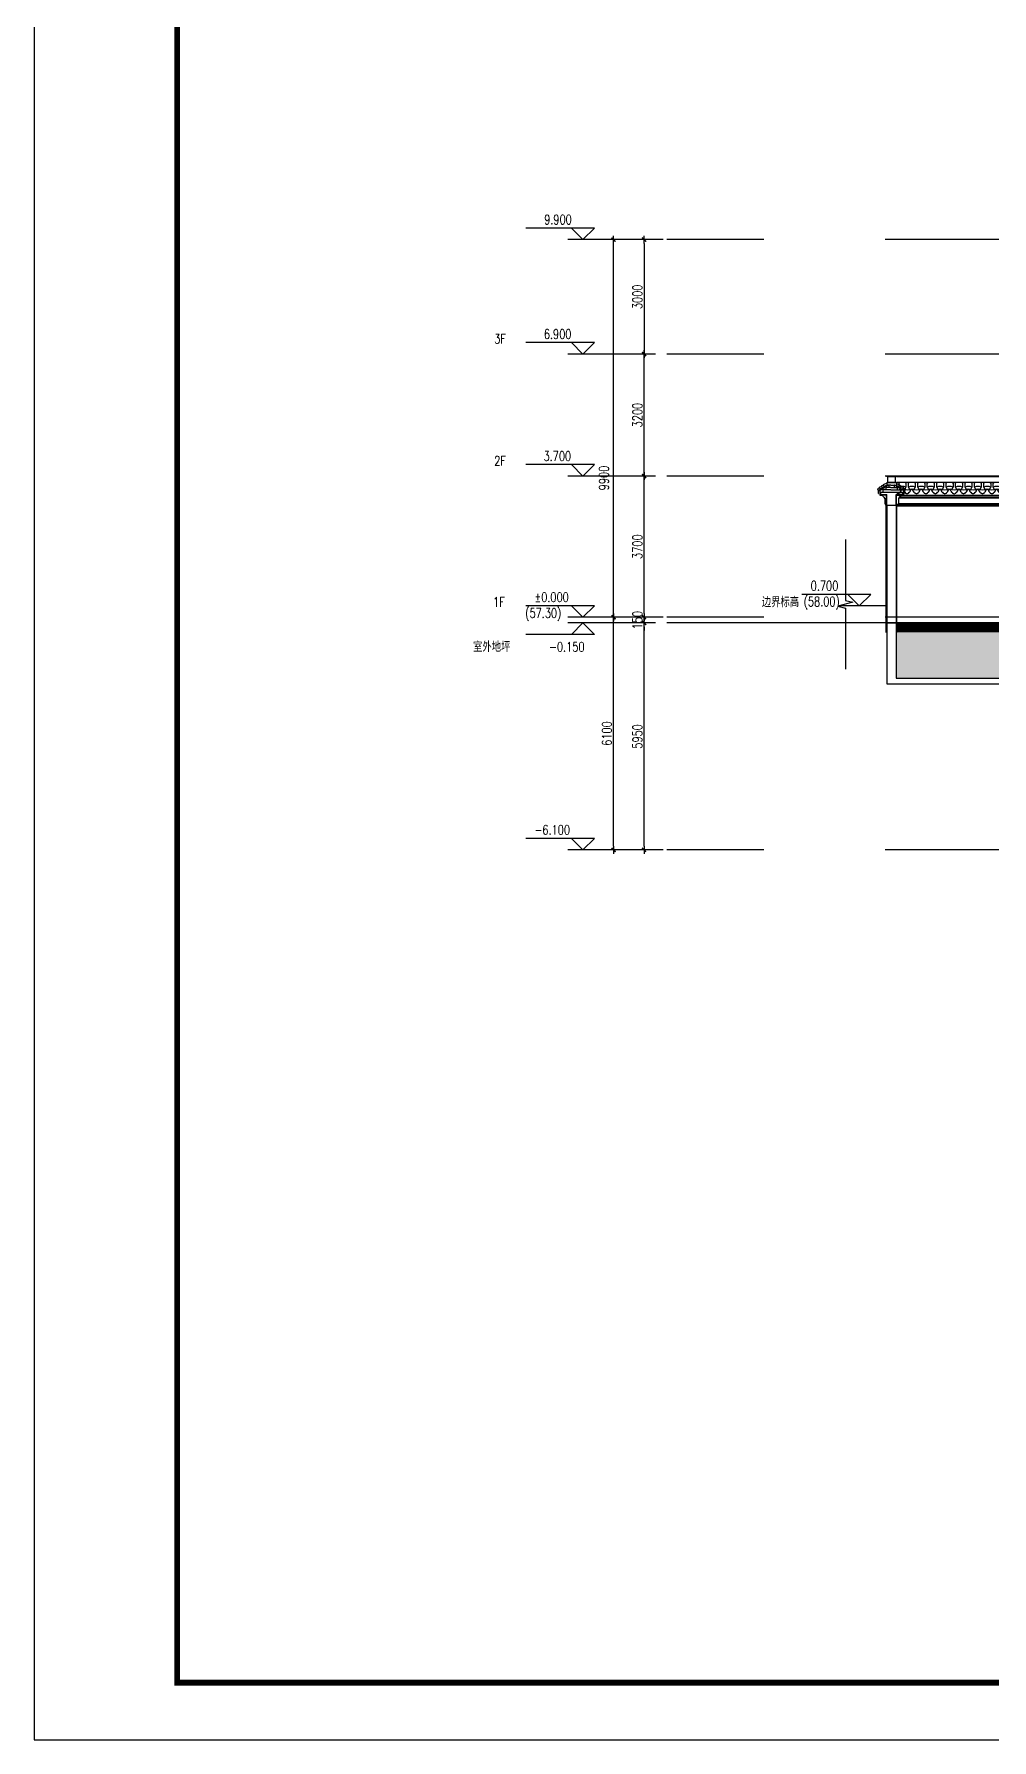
# Model space of a CAD drawing. Extents: x 296441 to 853063, y 459050 to 1117990.
# Drawn here: x 575754 to 600846, y 1024173 to 1068892 of the extents above; entities that cross this region are included whole.
import ezdxf
from ezdxf.enums import TextEntityAlignment as Align
from ezdxf.xclip import XClip

# ---------------------------------------------------------------- set-up
doc = ezdxf.new("R2010")
doc.units = 0
doc.header["$LTSCALE"] = 1000
doc.header["$XCLIPFRAME"] = 0
doc.linetypes.add('CENTER2', pattern=[28.575, 19.05, -3.175, 3.175, -3.175])
for name, color, linetype in [('1-1poumian-16-20$0$ZT1_Dim---标注---PM、LM、DY、JD', 252, 'Continuous'), ('A-ANNO-LEVL', 3, 'Continuous'), ('A-ANNO-LEVL-TEXT-3', 7, 'Continuous'), ('A-ANNO-SYMB-BUBL', 74, 'Continuous'), ('A-ANNO-TEXT', 33, 'Continuous'), ('A-ELEV-HEVY', 2, 'Continuous'), ('A-ELEV-MEDM', 4, 'Continuous'), ('A-ELEV-THIN', 144, 'Continuous'), ('A-SECT-FNSH', 6, 'Continuous'), ('A-SECT-STONE', 42, 'Continuous'), ('A-SECT-STRU', 30, 'Continuous'), ('A-WALL', 1, 'Continuous'), ('B-ELEV-N-RF3$0$A-ELEV-MEDM', 4, 'Continuous'), ('G-GRID', 8, 'CENTER2'), ('G-GRID-DIMS', 3, 'Continuous'), ('mt2-E$0$A-ELEV-OTLN', 1, 'Continuous'), ('ZT1_通用--图框---PM、LM、DY、JD', 150, 'Continuous')]:
    doc.layers.add(name, color=color, linetype=linetype)
doc.styles.add('GOA_01_thin_0.75', font='romans.shx', dxfattribs={"width": 0.75, "bigfont": 'hzdx.shx'})
doc.styles.add('ZT_图框1', font='ROMANS', dxfattribs={"width": 0.8, "bigfont": 'CHINESE'})
doc.dimstyles.new('GOA_DIMN100', dxfattribs={"dimscale": 100, "dimtxt": 2.5, "dimasz": 1, "dimexe": 1.5, "dimexo": 3, "dimgap": 0.5, "dimtad": 1, "dimdec": 0, "dimrnd": 1, "dimzin": 0, "dimdsep": 46, "dimtxsty": 'GOA_01_thin_0.75', "dimblk": 'YQTICK', "dimcen": 0, "dimclrt": 7, "dimadec": 1, "dimazin": 0, "dimtfac": 1, "dimtdec": 4, "dimtix": 1, "dimtmove": 2, "dimatfit": 2, "dimfxl": 0, "dimtolj": 1, "dimtzin": 0, "dimarcsym": 0})

# ---------------------------------------------------------------- blocks, each defined once
blk = doc.blocks.new('YQTICK')
blk.add_line((-1, 0), (1, 0))
at = {"const_width": 0.4}
blk.add_lwpolyline([(0.53, 0.53), (-0.53, -0.53)], dxfattribs=at)
blk = doc.blocks.new('*D1458')
at = {"layer": 'Defpoints', "color": 0, "transparency": 16777216}
for p in [(591733, 1057305), (592333, 1057305, 0), (592333, 1053605, 0)]:
    blk.add_point(p, dxfattribs=at)
at = {"layer": 'G-GRID-DIMS', "color": 0, "lineweight": -2, "transparency": 16777216}
for p, q in [((592033, 1057305), (591583, 1057305)), ((591733, 1053705), (591733, 1057205)), ((592033, 1053605), (591583, 1053605))]:
    blk.add_line(p, q, dxfattribs=at)
at = {"layer": 'G-GRID-DIMS', "color": 0, "lineweight": -2, "transparency": 16777216, "xscale": 100, "yscale": 100, "zscale": 100}
for p, rotation in [((591733, 1057305), 90), ((591733, 1053605), 270)]:
    blk.add_blockref('YQTICK', p, dxfattribs=dict(at, rotation=rotation))
at = {"layer": 'G-GRID-DIMS', "color": 7, "transparency": 16777216, "insert": (591558, 1055455), "char_height": 250, "attachment_point": 5, "rotation": 90, "style": 'GOA_01_thin_0.75'}
blk.add_mtext('\\A1;3700', dxfattribs=at)
blk = doc.blocks.new('*D1459')
at = {"layer": 'Defpoints', "color": 0, "transparency": 16777216}
for p in [(591733, 1060505), (592333, 1060505, 0), (592333, 1057305, 0)]:
    blk.add_point(p, dxfattribs=at)
at = {"layer": 'G-GRID-DIMS', "color": 0, "lineweight": -2, "transparency": 16777216}
for p, q in [((592033, 1060505), (591583, 1060505)), ((591733, 1057405), (591733, 1060405)), ((592033, 1057305), (591583, 1057305))]:
    blk.add_line(p, q, dxfattribs=at)
at = {"layer": 'G-GRID-DIMS', "color": 0, "lineweight": -2, "transparency": 16777216, "xscale": 100, "yscale": 100, "zscale": 100}
for p, rotation in [((591733, 1060505), 90), ((591733, 1057305), 270)]:
    blk.add_blockref('YQTICK', p, dxfattribs=dict(at, rotation=rotation))
at = {"layer": 'G-GRID-DIMS', "color": 7, "transparency": 16777216, "insert": (591558, 1058905), "char_height": 250, "attachment_point": 5, "rotation": 90, "style": 'GOA_01_thin_0.75'}
blk.add_mtext('\\A1;3200', dxfattribs=at)
blk = doc.blocks.new('*D1460')
at = {"layer": 'Defpoints', "color": 0, "transparency": 16777216}
for p in [(590933, 1063505), (592533, 1063505), (592533, 1053605)]:
    blk.add_point(p, dxfattribs=at)
at = {"layer": 'G-GRID-DIMS', "color": 0, "lineweight": -2, "transparency": 16777216}
for p, q in [((592233, 1063505), (590783, 1063505)), ((590933, 1053705), (590933, 1063405)), ((592233, 1053605), (590783, 1053605))]:
    blk.add_line(p, q, dxfattribs=at)
at = {"layer": 'G-GRID-DIMS', "color": 0, "lineweight": -2, "transparency": 16777216, "xscale": 100, "yscale": 100, "zscale": 100}
for p, rotation in [((590933, 1063505), 90), ((590933, 1053605), 270)]:
    blk.add_blockref('YQTICK', p, dxfattribs=dict(at, rotation=rotation))
at = {"layer": 'G-GRID-DIMS', "color": 7, "transparency": 16777216, "insert": (590683, 1057255), "char_height": 250, "attachment_point": 5, "rotation": 90, "style": 'GOA_01_thin_0.75'}
blk.add_mtext('\\A1;9900', dxfattribs=at)
blk = doc.blocks.new('bz1')
at = {"layer": 'A-ANNO-LEVL'}
for p, q in [((300, 300), (-1500, 300)), ((0, 0), (-300, 300)), ((0, 0), (300, 300))]:
    blk.add_line(p, q, dxfattribs=at)
blk = doc.blocks.new('*D1461')
at = {"layer": 'Defpoints', "color": 0, "transparency": 16777216}
for p in [(590933, 1053605), (592533, 1053605, 0), (592533, 1047505, 0)]:
    blk.add_point(p, dxfattribs=at)
at = {"layer": 'G-GRID-DIMS', "color": 0, "lineweight": -2, "transparency": 16777216}
for p, q in [((592233, 1053605), (590783, 1053605)), ((590933, 1047605), (590933, 1053505)), ((592233, 1047505), (590783, 1047505))]:
    blk.add_line(p, q, dxfattribs=at)
at = {"layer": 'G-GRID-DIMS', "color": 0, "lineweight": -2, "transparency": 16777216, "xscale": 100, "yscale": 100, "zscale": 100}
for p, rotation in [((590933, 1053605), 90), ((590933, 1047505), 270)]:
    blk.add_blockref('YQTICK', p, dxfattribs=dict(at, rotation=rotation))
at = {"layer": 'G-GRID-DIMS', "color": 7, "transparency": 16777216, "insert": (590758, 1050555), "char_height": 250, "attachment_point": 5, "rotation": 90, "style": 'GOA_01_thin_0.75'}
blk.add_mtext('\\A1;6100', dxfattribs=at)
blk = doc.blocks.new('*D1462')
at = {"layer": 'Defpoints', "color": 0, "transparency": 16777216}
for p in [(592333, 1063505, 0), (591733, 1060505), (592333, 1060505, 0)]:
    blk.add_point(p, dxfattribs=at)
at = {"layer": 'G-GRID-DIMS', "color": 0, "lineweight": -2, "transparency": 16777216}
for p, q in [((592033, 1063505), (591583, 1063505)), ((591733, 1063405), (591733, 1060605)), ((592033, 1060505), (591583, 1060505))]:
    blk.add_line(p, q, dxfattribs=at)
at = {"layer": 'G-GRID-DIMS', "color": 0, "lineweight": -2, "transparency": 16777216, "xscale": 100, "yscale": 100, "zscale": 100}
for p, rotation in [((591733, 1063505), 90), ((591733, 1060505), 270)]:
    blk.add_blockref('YQTICK', p, dxfattribs=dict(at, rotation=rotation))
at = {"layer": 'G-GRID-DIMS', "color": 7, "transparency": 16777216, "insert": (591558, 1062005), "char_height": 250, "attachment_point": 5, "rotation": 90, "style": 'GOA_01_thin_0.75'}
blk.add_mtext('\\A1;3000', dxfattribs=at)
blk = doc.blocks.new('B-ELEV-N-RF3$0$ghsdffgsdlkgsdgsdf')
at = {"layer": 'B-ELEV-N-RF3$0$A-ELEV-MEDM', "color": 0}
blk.add_lwpolyline([(0, 0, -0.408684), (18, 18, 0.371092), (55, 48, 0.424354), (83, 78, 0.213335), (108, 128, -0.244572), (-108, 128, 0.213335), (-83, 78, 0.424354), (-55, 48, 0.371092), (-18, 18, -0.408684), (0, 0)], format="xyb", dxfattribs=at)
blk = doc.blocks.new('cdgf')
at = {"layer": 'A-ELEV-THIN'}
for points in [[(-12864, 162), (-12864, 273, -0.2), (-12684, 273), (-12684, 162)], [(-12836, 95, -0.2), (-12712, 95), (-12684, 162, 0.2), (-12864, 162), (-12836, 95)], [(-12617, 162), (-12617, 273, -0.2), (-12437, 273), (-12437, 162)], [(-12590, 95, -0.2), (-12465, 95), (-12437, 162, 0.2), (-12617, 162), (-12590, 95)], [(-12370, 162), (-12370, 273, -0.2), (-12190, 273), (-12190, 162)], [(-12343, 95, -0.2), (-12218, 95), (-12190, 162, 0.2), (-12370, 162), (-12343, 95)], [(-12123, 162), (-12123, 273, -0.2), (-11943, 273), (-11943, 162)], [(-12096, 95, -0.2), (-11971, 95), (-11943, 162, 0.2), (-12123, 162), (-12096, 95)], [(-11876, 162), (-11876, 273, -0.2), (-11696, 273), (-11696, 162)], [(-11849, 95, -0.2), (-11724, 95), (-11696, 162, 0.2), (-11876, 162), (-11849, 95)], [(-11629, 162), (-11629, 273, -0.2), (-11449, 273), (-11449, 162)], [(-11602, 95, -0.2), (-11477, 95), (-11449, 162, 0.2), (-11629, 162), (-11602, 95)], [(-11382, 162), (-11382, 273, -0.2), (-11202, 273), (-11202, 162)], [(-11355, 95, -0.2), (-11230, 95), (-11202, 162, 0.2), (-11382, 162), (-11355, 95)], [(-11136, 162), (-11136, 273, -0.2), (-10956, 273), (-10956, 162)], [(-11108, 95, -0.2), (-10983, 95), (-10956, 162, 0.2), (-11136, 162), (-11108, 95)], [(-10889, 162), (-10889, 273, -0.2), (-10709, 273), (-10709, 162)], [(-10861, 95, -0.2), (-10736, 95), (-10709, 162, 0.2), (-10889, 162), (-10861, 95)], [(-10642, 162), (-10642, 273, -0.2), (-10462, 273), (-10462, 162)], [(-10614, 95, -0.2), (-10489, 95), (-10462, 162, 0.2), (-10642, 162), (-10614, 95)], [(-10395, 162), (-10395, 273, -0.2), (-10215, 273), (-10215, 162)], [(-10367, 95, -0.2), (-10242, 95), (-10215, 162, 0.2), (-10395, 162), (-10367, 95)], [(-10148, 162), (-10148, 273, -0.2), (-9968, 273), (-9968, 162)], [(-10120, 95, -0.2), (-9995, 95), (-9968, 162, 0.2), (-10148, 162), (-10120, 95)], [(-9901, 162), (-9901, 273, -0.2), (-9721, 273), (-9721, 162)], [(-9873, 95, -0.2), (-9748, 95), (-9721, 162, 0.2), (-9901, 162), (-9873, 95)], [(-9654, 162), (-9654, 273, -0.2), (-9474, 273), (-9474, 162)], [(-9626, 95, -0.2), (-9502, 95), (-9474, 162, 0.2), (-9654, 162), (-9626, 95)], [(-9407, 162), (-9407, 273, -0.2), (-9227, 273), (-9227, 162)], [(-9379, 95, -0.2), (-9255, 95), (-9227, 162, 0.2), (-9407, 162), (-9379, 95)], [(-9160, 162), (-9160, 273, -0.2), (-8980, 273), (-8980, 162)], [(-9132, 95, -0.2), (-9008, 95), (-8980, 162, 0.2), (-9160, 162), (-9132, 95)], [(-8913, 162), (-8913, 273, -0.2), (-8733, 273), (-8733, 162)], [(-8885, 95, -0.2), (-8761, 95), (-8733, 162, 0.2), (-8913, 162), (-8885, 95)], [(-8666, 162), (-8666, 273, -0.2), (-8486, 273), (-8486, 162)], [(-8638, 95, -0.2), (-8514, 95), (-8486, 162, 0.2), (-8666, 162), (-8638, 95)], [(-8419, 162), (-8419, 273, -0.2), (-8239, 273), (-8239, 162)], [(-8391, 95, -0.2), (-8267, 95), (-8239, 162, 0.2), (-8419, 162), (-8391, 95)], [(-8172, 162), (-8172, 273, -0.2), (-7992, 273), (-7992, 162)], [(-8144, 95, -0.2), (-8020, 95), (-7992, 162, 0.2), (-8172, 162), (-8144, 95)], [(-7925, 162), (-7925, 273, -0.2), (-7745, 273), (-7745, 162)], [(-7898, 95, -0.2), (-7773, 95), (-7745, 162, 0.2), (-7925, 162), (-7898, 95)], [(-7678, 162), (-7678, 273, -0.2), (-7498, 273), (-7498, 162)], [(-7651, 95, -0.2), (-7526, 95), (-7498, 162, 0.2), (-7678, 162), (-7651, 95)], [(-7431, 162), (-7431, 273, -0.2), (-7251, 273), (-7251, 162)], [(-7404, 95, -0.2), (-7279, 95), (-7251, 162, 0.2), (-7431, 162), (-7404, 95)], [(-7184, 162), (-7184, 273, -0.2), (-7004, 273), (-7004, 162)], [(-7157, 95, -0.2), (-7032, 95), (-7004, 162, 0.2), (-7184, 162), (-7157, 95)], [(-6937, 162), (-6937, 273, -0.2), (-6757, 273), (-6757, 162)], [(-6910, 95, -0.2), (-6785, 95), (-6757, 162, 0.2), (-6937, 162), (-6910, 95)], [(-6690, 162), (-6690, 273, -0.2), (-6510, 273), (-6510, 162)], [(-6663, 95, -0.2), (-6538, 95), (-6510, 162, 0.2), (-6690, 162), (-6663, 95)], [(-6444, 162), (-6444, 273, -0.2), (-6264, 273), (-6264, 162)], [(-6416, 95, -0.2), (-6291, 95), (-6264, 162, 0.2), (-6444, 162), (-6416, 95)], [(-6197, 162), (-6197, 273, -0.2), (-6017, 273), (-6017, 162)], [(-6169, 95, -0.2), (-6044, 95), (-6017, 162, 0.2), (-6197, 162), (-6169, 95)], [(-5950, 162), (-5950, 273, -0.2), (-5770, 273), (-5770, 162)], [(-5922, 95, -0.2), (-5797, 95), (-5770, 162, 0.2), (-5950, 162), (-5922, 95)], [(-5703, 162), (-5703, 273, -0.2), (-5523, 273), (-5523, 162)], [(-5675, 95, -0.2), (-5550, 95), (-5523, 162, 0.2), (-5703, 162), (-5675, 95)], [(-5456, 162), (-5456, 273, -0.2), (-5276, 273), (-5276, 162)], [(-5428, 95, -0.2), (-5303, 95), (-5276, 162, 0.2), (-5456, 162), (-5428, 95)], [(-5209, 162), (-5209, 273, -0.2), (-5029, 273), (-5029, 162)], [(-5181, 95, -0.2), (-5056, 95), (-5029, 162, 0.2), (-5209, 162), (-5181, 95)], [(-4962, 162), (-4962, 273, -0.2), (-4782, 273), (-4782, 162)], [(-4934, 95, -0.2), (-4810, 95), (-4782, 162, 0.2), (-4962, 162), (-4934, 95)], [(-4715, 162), (-4715, 273, -0.2), (-4535, 273), (-4535, 162)], [(-4687, 95, -0.2), (-4563, 95), (-4535, 162, 0.2), (-4715, 162), (-4687, 95)], [(-4468, 162), (-4468, 273, -0.2), (-4288, 273), (-4288, 162)], [(-4440, 95, -0.2), (-4316, 95), (-4288, 162, 0.2), (-4468, 162), (-4440, 95)], [(-4221, 162), (-4221, 273, -0.2), (-4041, 273), (-4041, 162)], [(-4193, 95, -0.2), (-4069, 95), (-4041, 162, 0.2), (-4221, 162), (-4193, 95)], [(-3974, 162), (-3974, 273, -0.2), (-3794, 273), (-3794, 162)], [(-3946, 95, -0.2), (-3822, 95), (-3794, 162, 0.2), (-3974, 162), (-3946, 95)], [(-3727, 162), (-3727, 273, -0.2), (-3547, 273), (-3547, 162)], [(-3699, 95, -0.2), (-3575, 95), (-3547, 162, 0.2), (-3727, 162), (-3699, 95)], [(-3480, 162), (-3480, 273, -0.2), (-3300, 273), (-3300, 162)], [(-3452, 95, -0.2), (-3328, 95), (-3300, 162, 0.2), (-3480, 162), (-3452, 95)], [(-3233, 162), (-3233, 273, -0.2), (-3053, 273), (-3053, 162)], [(-3206, 95, -0.2), (-3081, 95), (-3053, 162, 0.2), (-3233, 162), (-3206, 95)], [(-2986, 162), (-2986, 273, -0.2), (-2806, 273), (-2806, 162)], [(-2959, 95, -0.2), (-2834, 95), (-2806, 162, 0.2), (-2986, 162), (-2959, 95)], [(-2739, 162), (-2739, 273, -0.2), (-2559, 273), (-2559, 162)], [(-2712, 95, -0.2), (-2587, 95), (-2559, 162, 0.2), (-2739, 162), (-2712, 95)], [(-2492, 162), (-2492, 273, -0.2), (-2312, 273), (-2312, 162)], [(-2465, 95, -0.2), (-2340, 95), (-2312, 162, 0.2), (-2492, 162), (-2465, 95)], [(-2245, 162), (-2245, 273, -0.2), (-2065, 273), (-2065, 162)], [(-2218, 95, -0.2), (-2093, 95), (-2065, 162, 0.2), (-2245, 162), (-2218, 95)], [(-1998, 162), (-1998, 273, -0.2), (-1818, 273), (-1818, 162)], [(-1971, 95, -0.2), (-1846, 95), (-1818, 162, 0.2), (-1998, 162), (-1971, 95)], [(-1752, 162), (-1752, 273, -0.2), (-1572, 273), (-1572, 162)], [(-1724, 95, -0.2), (-1599, 95), (-1572, 162, 0.2), (-1752, 162), (-1724, 95)], [(-1505, 162), (-1505, 273, -0.2), (-1325, 273), (-1325, 162)], [(-1477, 95, -0.2), (-1352, 95), (-1325, 162, 0.2), (-1505, 162), (-1477, 95)], [(-1258, 162), (-1258, 273, -0.2), (-1078, 273), (-1078, 162)], [(-1230, 95, -0.2), (-1105, 95), (-1078, 162, 0.2), (-1258, 162), (-1230, 95)], [(-1011, 162), (-1011, 273, -0.2), (-831, 273), (-831, 162)], [(-983, 95, -0.2), (-858, 95), (-831, 162, 0.2), (-1011, 162), (-983, 95)], [(-764, 162), (-764, 273, -0.2), (-584, 273), (-584, 162)], [(-736, 95, -0.2), (-611, 95), (-584, 162, 0.2), (-764, 162), (-736, 95)], [(-517, 162), (-517, 273, -0.2), (-337, 273), (-337, 162)], [(-489, 95, -0.2), (-364, 95), (-337, 162, 0.2), (-517, 162), (-489, 95)], [(-270, 162), (-270, 273, -0.2), (-90, 273), (-90, 162)], [(-242, 95, -0.2), (-118, 95), (-90, 162, 0.2), (-270, 162), (-242, 95)], [(-23, 162), (-23, 273, -0.2), (157, 273), (157, 162)], [(5, 95, -0.2), (129, 95), (157, 162, 0.2), (-23, 162), (5, 95)]]:
    blk.add_lwpolyline(points, format="xyb", dxfattribs=at)
for p in [(-12901, -20), (-12654, -20), (-12407, -20), (-12160, -20), (-11913, -20), (-11666, -20), (-11419, -20), (-11173, -20), (-10926, -20), (-10679, -20), (-10432, -20), (-10185, -20), (-9938, -20), (-9691, -20), (-9444, -20), (-9197, -20), (-8950, -20), (-8703, -20), (-8703, -20), (-8456, -20), (-8209, -20), (-7962, -20), (-7715, -20), (-7468, -20), (-7221, -20), (-6974, -20), (-6727, -20), (-6481, -20), (-6234, -20), (-5987, -20), (-5740, -20), (-5493, -20), (-5246, -20), (-4999, -20), (-4752, -20), (-4505, -20), (-4505, -20), (-4258, -20), (-4011, -20), (-3764, -20), (-3517, -20), (-3270, -20), (-3023, -20), (-2776, -20), (-2529, -20), (-2282, -20), (-2035, -20), (-1788, -20), (-1542, -20), (-1295, -20), (-1048, -20), (-801, -20), (-554, -20), (-307, -20), (-60, -20), (187, -20)]:
    blk.add_blockref('B-ELEV-N-RF3$0$ghsdffgsdlkgsdgsdf', p, dxfattribs=at)
blk = doc.blocks.new('线脚2-S')
blk.add_lwpolyline([(-105, 0), (-105, -10, 0.414214), (-65, -50), (-65, -80), (-50, -80), (-50, -230), (-40, -230, 0.414214), (-20, -250), (-20, -290), (-10, -290), (0, -290), (0, 0)], format="xyb", close=True)
blk = doc.blocks.new('墙头2-S')
at = {"layer": 'A-ELEV-MEDM'}
for points in [[(-297, -339), (-351, -365), (-330, -410)], [(-246, -305), (-301, -330), (-280, -375)], [(-196, -270), (-250, -296), (-229, -341)], [(-105, -217), (-200, -261), (-179, -306)], [(145, -222), (230, -261), (209, -306)], [(226, -270), (280, -296), (259, -341)], [(276, -305), (331, -330), (310, -375)], [(327, -339), (381, -365), (360, -410)]]:
    blk.add_lwpolyline(points, dxfattribs=at)
at = {"layer": 'A-SECT-FNSH'}
for p, q in [((-105, -200), (145, -200)), ((-105, -200), (-105, -272)), ((-105, -200), (145, -200)), ((-105, -200), (-105, -250)), ((135, -30), (-95, -30)), ((-95, -50), (-95, -30)), ((-95, -50), (-80, -50)), ((135, -50), (120, -50)), ((135, -50), (135, -30)), ((145, -200), (145, -277)), ((145, -200), (145, -250))]:
    blk.add_line(p, q, dxfattribs=at)
for points in [[(-217, -368), (-221, -359), (-275, -385), (-330, -410), (-330, -485), (-325, -484), (-319, -416)], [(-166, -334), (-170, -325), (-280, -375), (-275, -385), (-221, -359)], [(-116, -299), (-120, -290), (-229, -341), (-225, -350)], [(-65, -265), (-70, -256), (-179, -306), (-175, -316)], [(95, -265), (100, -256), (209, -306), (205, -316)], [(146, -299), (150, -290), (259, -341), (255, -350)], [(196, -334), (200, -325), (310, -375), (305, -385), (251, -359)], [(247, -368), (251, -359), (305, -385), (360, -410), (360, -485), (355, -484), (349, -416)]]:
    blk.add_lwpolyline(points, close=True, dxfattribs=at)
for points in [[(-290, -402), (-290, -530), (-215, -530)], [(330, -407), (330, -530), (255, -530)]]:
    blk.add_lwpolyline(points, dxfattribs=at)
at = {"layer": 'A-SECT-STRU'}
blk.add_line((-270, -450), (310, -450), dxfattribs=at)
at = {"layer": 'A-SECT-STRU', "ltscale": 10}
for p, q in [((-270, -450), (-270, -510)), ((-270, -510), (-100, -510)), ((-100, -800), (-100, -510)), ((140, -800), (-100, -800)), ((310, -510), (140, -510)), ((140, -800), (140, -510)), ((310, -450), (310, -510))]:
    blk.add_line(p, q, dxfattribs=at)
at = {"layer": 'A-WALL'}
for p, q in [((120, -50), (-80, -50)), ((-80, -200), (-80, -50)), ((120, -200), (-80, -200)), ((120, -200), (120, -50))]:
    blk.add_line(p, q, dxfattribs=at)
for points in [[(0, -390), (-210, -390), (-210, -450)], [(0, -330), (-130, -330), (-130, -390)], [(0, -270), (-50, -270), (-50, -330)], [(0, -270), (90, -270), (90, -330)], [(0, -330), (170, -330), (170, -390)], [(0, -390), (250, -390), (250, -450)]]:
    blk.add_lwpolyline(points, dxfattribs=at)
at = {"layer": 'A-SECT-STONE'}
blk.add_blockref('线脚2-S', (-110, -530), dxfattribs=at)
at = {"layer": 'A-SECT-STONE', "xscale": -1}
blk.add_blockref('线脚2-S', (150, -530), dxfattribs=at)
blk = doc.blocks.new('*D1490')
at = {"layer": 'Defpoints', "color": 0, "transparency": 16777216}
for p in [(591733, 1053455), (592333, 1053455), (592333, 1047505)]:
    blk.add_point(p, dxfattribs=at)
at = {"layer": 'G-GRID-DIMS', "color": 0, "lineweight": -2, "transparency": 16777216}
for p, q in [((592033, 1053455), (591583, 1053455)), ((591733, 1047605), (591733, 1053355)), ((592033, 1047505), (591583, 1047505))]:
    blk.add_line(p, q, dxfattribs=at)
at = {"layer": 'G-GRID-DIMS', "color": 0, "lineweight": -2, "transparency": 16777216, "xscale": 100, "yscale": 100, "zscale": 100}
for p, rotation in [((591733, 1053455), 90), ((591733, 1047505), 270)]:
    blk.add_blockref('YQTICK', p, dxfattribs=dict(at, rotation=rotation))
at = {"layer": 'G-GRID-DIMS', "color": 7, "transparency": 16777216, "insert": (591558, 1050480), "char_height": 250, "attachment_point": 5, "rotation": 90, "style": 'GOA_01_thin_0.75'}
blk.add_mtext('\\A1;5950', dxfattribs=at)
blk = doc.blocks.new('*D1491')
at = {"layer": 'Defpoints', "color": 0, "transparency": 16777216}
for p in [(591733, 1053605), (592333, 1053605), (592333, 1053455)]:
    blk.add_point(p, dxfattribs=at)
at = {"layer": 'G-GRID-DIMS', "color": 0, "lineweight": -2, "transparency": 16777216}
for p, q in [((592033, 1053605), (591583, 1053605)), ((591733, 1053705), (591733, 1053805)), ((591733, 1053455), (591733, 1053605)), ((592033, 1053455), (591583, 1053455)), ((591733, 1053355), (591733, 1053255))]:
    blk.add_line(p, q, dxfattribs=at)
at = {"layer": 'G-GRID-DIMS', "color": 0, "lineweight": -2, "transparency": 16777216, "xscale": 100, "yscale": 100, "zscale": 100}
for p, rotation in [((591733, 1053605), 270), ((591733, 1053455), 90)]:
    blk.add_blockref('YQTICK', p, dxfattribs=dict(at, rotation=rotation))
at = {"layer": 'G-GRID-DIMS', "color": 7, "transparency": 16777216, "insert": (591558, 1053530), "char_height": 250, "attachment_point": 5, "rotation": 90, "style": 'GOA_01_thin_0.75'}
blk.add_mtext('\\A1;150', dxfattribs=at)
blk = doc.blocks.new('ZT_A1标准图框')
blk.add_lwpolyline([(0, -594), (841, -594), (841, 0), (0, 0)], close=True)
at = {"const_width": 1}
blk.add_lwpolyline([(25, -584), (831, -584), (831, -10), (25, -10)], close=True, dxfattribs=at)
at = {"color": 70, "ltscale": 0.3, "style": 'ZT_图框1', "flags": 8}
for tag, width, p in [('子项名称', 0.65, (803.53, -431.64)), ('图名', 0.8, (803.53, -450.79))]:
    blk.add_attdef(tag, text='', height=3.5, dxfattribs=dict(at, width=width)).set_placement(p, align=Align.MIDDLE)
at = {"color": 70, "style": 'ZT_图框1', "width": 0.7, "flags": 8}
for tag, p in [('比例', (823.26, -510.32)), ('版本', (823.22, -517.8)), ('图号', (809.52, -525.31))]:
    blk.add_attdef(tag, text='', height=2.8, dxfattribs=at).set_placement(p, align=Align.MIDDLE)

msp = doc.modelspace()

# ---------------------------------------------------------------- hatches: boundary and pattern name
at = {"layer": '1-1poumian-16-20$0$ZT1_Dim---标注---PM、LM、DY、JD'}
h = msp.add_hatch(dxfattribs=at)
h.set_pattern_fill('AR-HBONE', color=256, scale=200, style=0)
h.set_pattern_definition([(135, (599718.26, 1053604.77), (2e-14, 172.4209), [365.76, -121.92]), (45, (599632.05, 1053690.98), (2e-14, 172.4209), [365.76, -121.92])])
h.paths.add_polyline_path([(619978.5, 1053204.8), (619978.5, 1052004.8), (598338.3, 1052004.8), (598338.3, 1053204.8)])

# ---------------------------------------------------------------- linework, layer by layer
at = {"layer": 'A-ANNO-LEVL'}
for p, q in [((591733.1, 1063504.8, 5.4), (589733.1, 1063504.8, 5.4)), ((591733.1, 1060504.8, 5.4), (589733.1, 1060504.8, 5.4)), ((591733.1, 1057304.8, 5.4), (589733.1, 1057304.8, 5.4)), ((591733.1, 1053604.8, 5.4), (589733.1, 1053604.8, 5.4)), ((591733.1, 1053454.8, 5.4), (589733.1, 1053454.8, 5.4)), ((591733.1, 1047504.8, 5.4), (589733.1, 1047504.8, 5.4))]:
    msp.add_line(p, q, dxfattribs=at)
at = {"layer": 'A-ANNO-SYMB-BUBL'}
msp.add_lwpolyline([(597007.5, 1055647.1), (597007.5, 1054046.4), (597207.5, 1053996.4), (596807.5, 1053896.4), (597007.5, 1053846.4), (597007.5, 1052245.6)], dxfattribs=at)
at = {"layer": 'A-ELEV-HEVY'}
for p, q in [((608448.5, 1057134.8, 5.4), (598343.3, 1057134.8, 5.4)), ((608568.5, 1056754.8, 5.4), (598413.3, 1056754.8, 5.4)), ((598453.3, 1056804.8, 5.4), (608568.5, 1056804.8, 5.4)), ((608568.5, 1056574.8, 5.4), (598398.3, 1056574.8, 5.4)), ((608568.5, 1056724.8, 5.4), (598413.3, 1056724.8, 5.4))]:
    msp.add_line(p, q, dxfattribs=at)
at = {"layer": 'A-ELEV-MEDM'}
for p, q in [((608448.5, 1057304.8, 5.4), (598343.3, 1057304.8, 5.4)), ((608568.5, 1056514.8, 5.4), (598368.3, 1056514.8, 5.4))]:
    msp.add_line(p, q, dxfattribs=at)
at = {"layer": 'A-ELEV-THIN'}
for p, q in [((608448.5, 1057287.8, 5.4), (598343.3, 1057287.8, 5.4)), ((608568.5, 1056554.8, 5.4), (598368.3, 1056554.8, 5.4))]:
    msp.add_line(p, q, dxfattribs=at)
at = {"layer": 'A-SECT-FNSH'}
for p, q in [((598078.3, 1053204.8, 5.4), (598078.3, 1056514.8, 5.4)), ((598358.3, 1053204.8, 5.4), (598358.3, 1056514.8, 5.4))]:
    msp.add_line(p, q, dxfattribs=at)
at = {"layer": 'A-WALL'}
for p, q in [((598098.3, 1056534.8, 5.4), (598098.3, 1051854.8, 5.4)), ((598338.3, 1056534.8, 5.4), (598338.3, 1052004.8, 5.4)), ((598098.3, 1051854.8, 5.4), (667978.5, 1051854.8, 5.4)), ((598338.3, 1052004.8, 5.4), (667978.5, 1052004.8, 5.4))]:
    msp.add_line(p, q, dxfattribs=at)
at = {"layer": 'G-GRID'}
for p, q in [((674249.9, 1063504.8, 5.4), (592333.1, 1063504.8, 5.4)), ((674249.9, 1060504.8, 5.4), (592333.1, 1060504.8, 5.4)), ((674249.9, 1057304.8, 5.4), (592333.1, 1057304.8, 5.4)), ((674249.9, 1053604.8, 5.4), (592333.1, 1053604.8, 5.4)), ((674249.9, 1047504.8, 5.4), (592333.1, 1047504.8, 5.4))]:
    msp.add_line(p, q, dxfattribs=at)
at = {"layer": 'G-GRID', "linetype": 'ByBlock'}
msp.add_line((674249.9, 1053454.8, 5.4), (592333.1, 1053454.8, 5.4), dxfattribs=at)
at = {"layer": 'mt2-E$0$A-ELEV-OTLN'}
msp.add_line((598078.3, 1053904.8, 5.4), (596841.1, 1053904.8, 5.4), dxfattribs=at)
at = {"layer": 'mt2-E$0$A-ELEV-OTLN', "elevation": 5.4}
msp.add_lwpolyline([(598078.3, 1053454.8), (675574.2, 1053454.8)], dxfattribs=at)
at = {"layer": 'mt2-E$0$A-ELEV-OTLN', "const_width": 250, "elevation": 5.4}
msp.add_lwpolyline([(598338.3, 1053329.8), (668238.5, 1053329.8)], dxfattribs=at)

# ---------------------------------------------------------------- block references
at = {"layer": 'A-ANNO-LEVL'}
for p in [(590133.1, 1063504.8, 5.4), (590133.1, 1060504.8, 5.4), (590133.1, 1057304.8, 5.4), (597371.7, 1053904.8, 5.4), (590133.1, 1053604.8, 5.4), (590133.1, 1047504.8, 5.4)]:
    msp.add_blockref('bz1', p, dxfattribs=at)
at = {"layer": 'A-ANNO-LEVL', "xscale": -1, "rotation": 180}
msp.add_blockref('bz1', (590133.1, 1053454.8, 5.4), dxfattribs=at)
at = {"layer": 'A-ELEV-HEVY'}
ref = msp.add_blockref('cdgf', (608067.5, 1056854.7, 5.4), dxfattribs=at)
XClip(ref).set_block_clipping_path([(-9705.2926335029, -116.7333095032), (500.9905650032, 280.0863339072)])
at = {"layer": 'A-ELEV-THIN', "ltscale": 0.1}
msp.add_blockref('墙头2-S', (598198.3, 1057334.8, 5.4), dxfattribs=at)
at = {"layer": 'ZT1_通用--图框---PM、LM、DY、JD', "ltscale": 10, "xscale": 150, "yscale": 150, "zscale": 150}
msp.add_blockref('ZT_A1标准图框', (575753.8, 1113272.5), dxfattribs=at)

# ---------------------------------------------------------------- texts
at = {"layer": 'A-ANNO-LEVL-TEXT-3', "style": 'GOA_01_thin_0.75', "width": 0.75}
for s, p in [('9.900', (589116.6, 1063904.9, 5.4)), ('6.900', (589107.7, 1060904.9, 5.4)), ('3.700', (589098.8, 1057704.9, 5.4)), ('0.700', (596100.4, 1054304.9, 5.4)), ('%%P0.000', (588861.8, 1054004.9, 5.4)), ('(58.00)', (595915, 1053890, 5.4)), ('(57.30)', (588619.1, 1053590, 5.4)), ('-0.150', (589242.8, 1052704.7, 5.4)), ('-6.100', (588861.8, 1047904.9, 5.4))]:
    msp.add_text(s, height=250, dxfattribs=at).set_placement(p)
at = {"layer": 'A-ANNO-TEXT', "style": 'GOA_01_thin_0.75', "width": 0.75}
for s, p in [('3F', (587807.6, 1060780.3, 5.4)), ('2F', (587807.6, 1057580.3, 5.4)), ('1F', (587780, 1053880.3, 5.4)), ('边界标高', (594819.7, 1053869.2, 5.4)), ('室外地坪', (587255.8, 1052698.2, 5.4))]:
    msp.add_text(s, height=250, dxfattribs=at).set_placement(p)

# ---------------------------------------------------------------- dimensions: what is measured, and where the dimension line sits
at = {"layer": 'G-GRID-DIMS'}
dim = msp.add_linear_dim(base=(590933.1, 1063504.8, 5.4), p1=(592533.1, 1053604.8, 5.4), p2=(592533.1, 1063504.8, 5.4), angle=90, dimstyle='GOA_DIMN100', dxfattribs=at)
dim.commit()
dim.dimension.update_dxf_attribs({"geometry": '*D1460', "text_midpoint": (590683.1, 1057254.8, 5.4), "dimtype": 160})
for base, p1, p2, angle, picture, middle in [((591733.1, 1060504.8, 5.4), (592333.1, 1063504.8, 5.4), (592333.1, 1060504.8, 5.4), 270, '*D1462', (591558.1, 1062004.8, 5.4)), ((591733.1, 1060504.8, 5.4), (592333.1, 1057304.8, 5.4), (592333.1, 1060504.8, 5.4), 90, '*D1459', (591558.1, 1058904.8, 5.4)), ((591733.1, 1057304.8, 5.4), (592333.1, 1053604.8, 5.4), (592333.1, 1057304.8, 5.4), 90, '*D1458', (591558.1, 1055454.8, 5.4)), ((590933.1, 1053604.8, 5.4), (592533.1, 1047504.8, 5.4), (592533.1, 1053604.8, 5.4), 90, '*D1461', (590758.1, 1050554.8, 5.4)), ((591733.1, 1053604.8, 5.4), (592333.1, 1053454.8, 5.4), (592333.1, 1053604.8, 5.4), 90, '*D1491', (591558.1, 1053529.8, 5.4)), ((591733.1, 1053454.8, 5.4), (592333.1, 1047504.8, 5.4), (592333.1, 1053454.8, 5.4), 90, '*D1490', (591558.1, 1050479.8, 5.4))]:
    dim = msp.add_linear_dim(base=base, p1=p1, p2=p2, angle=angle, dimstyle='GOA_DIMN100', dxfattribs=at)
    dim.commit()
    dim.dimension.update_dxf_attribs({"geometry": picture, "text_midpoint": middle})

doc.saveas('drawing.dxf')
